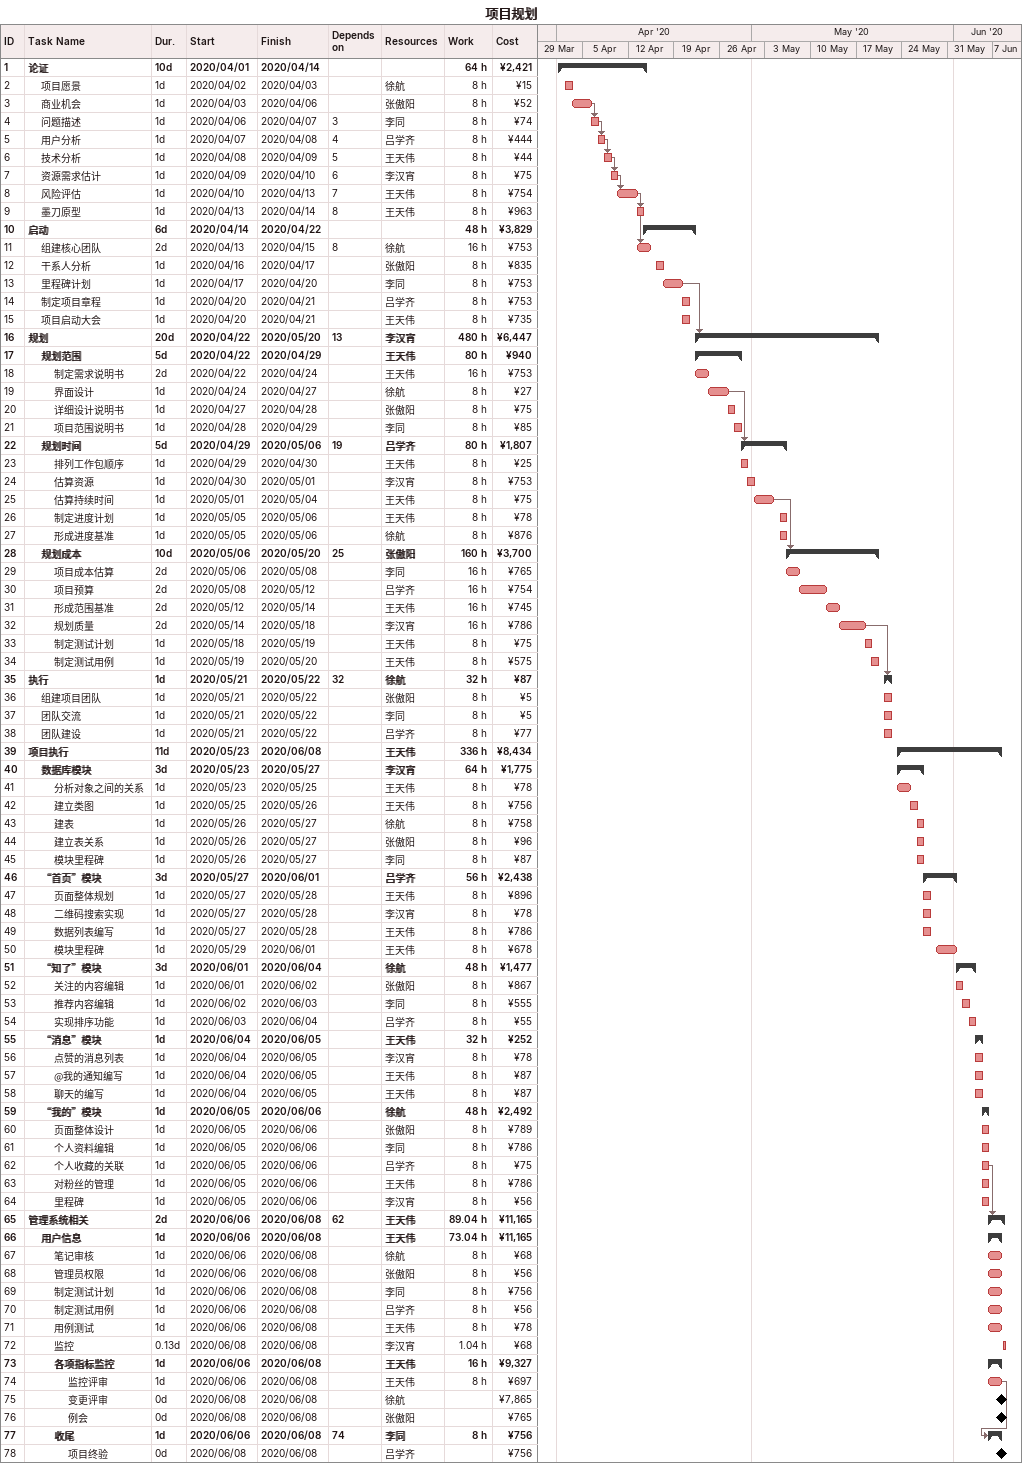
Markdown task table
项目规划

| ID | Level | Task | Duration | Start | Finish | Predecessors | Resources | Work (h) | Cost (¥) |
|---|---|---|---|---|---|---|---|---|---|
| 1 | 1 | **论证** | 10d | 2020-04-01 | 2020-04-14 |  |  | 64 | 2421 |
| 2 | 2 | 项目愿景 | 1d | 2020-04-02 | 2020-04-03 |  | 徐航 | 8 | 15 |
| 3 | 2 | 商业机会 | 1d | 2020-04-03 | 2020-04-06 |  | 张傲阳 | 8 | 52 |
| 4 | 2 | 问题描述 | 1d | 2020-04-06 | 2020-04-07 | 3 | 李同 | 8 | 74 |
| 5 | 2 | 用户分析 | 1d | 2020-04-07 | 2020-04-08 | 4 | 吕学齐 | 8 | 444 |
| 6 | 2 | 技术分析 | 1d | 2020-04-08 | 2020-04-09 | 5 | 王天伟 | 8 | 44 |
| 7 | 2 | 资源需求估计 | 1d | 2020-04-09 | 2020-04-10 | 6 | 李汉宵 | 8 | 75 |
| 8 | 2 | 风险评估 | 1d | 2020-04-10 | 2020-04-13 | 7 | 王天伟 | 8 | 754 |
| 9 | 2 | 墨刀原型 | 1d | 2020-04-13 | 2020-04-14 | 8 | 王天伟 | 8 | 963 |
| 10 | 1 | **启动** | 6d | 2020-04-14 | 2020-04-22 |  |  | 48 | 3829 |
| 11 | 2 | 组建核心团队 | 2d | 2020-04-13 | 2020-04-15 | 8 | 徐航 | 16 | 753 |
| 12 | 2 | 干系人分析 | 1d | 2020-04-16 | 2020-04-17 |  | 张傲阳 | 8 | 835 |
| 13 | 2 | 里程碑计划 | 1d | 2020-04-17 | 2020-04-20 |  | 李同 | 8 | 753 |
| 14 | 2 | 制定项目章程 | 1d | 2020-04-20 | 2020-04-21 |  | 吕学齐 | 8 | 753 |
| 15 | 2 | 项目启动大会 | 1d | 2020-04-20 | 2020-04-21 |  | 王天伟 | 8 | 735 |
| 16 | 1 | **规划** | 20d | 2020-04-22 | 2020-05-20 | 13 | 李汉宵 | 480 | 6447 |
| 17 | 2 | **规划范围** | 5d | 2020-04-22 | 2020-04-29 |  | 王天伟 | 80 | 940 |
| 18 | 3 | 制定需求说明书 | 2d | 2020-04-22 | 2020-04-24 |  | 王天伟 | 16 | 753 |
| 19 | 3 | 界面设计 | 1d | 2020-04-24 | 2020-04-27 |  | 徐航 | 8 | 27 |
| 20 | 3 | 详细设计说明书 | 1d | 2020-04-27 | 2020-04-28 |  | 张傲阳 | 8 | 75 |
| 21 | 3 | 项目范围说明书 | 1d | 2020-04-28 | 2020-04-29 |  | 李同 | 8 | 85 |
| 22 | 2 | **规划时间** | 5d | 2020-04-29 | 2020-05-06 | 19 | 吕学齐 | 80 | 1807 |
| 23 | 3 | 排列工作包顺序 | 1d | 2020-04-29 | 2020-04-30 |  | 王天伟 | 8 | 25 |
| 24 | 3 | 估算资源 | 1d | 2020-04-30 | 2020-05-01 |  | 李汉宵 | 8 | 753 |
| 25 | 3 | 估算持续时间 | 1d | 2020-05-01 | 2020-05-04 |  | 王天伟 | 8 | 75 |
| 26 | 3 | 制定进度计划 | 1d | 2020-05-05 | 2020-05-06 |  | 王天伟 | 8 | 78 |
| 27 | 3 | 形成进度基准 | 1d | 2020-05-05 | 2020-05-06 |  | 徐航 | 8 | 876 |
| 28 | 2 | **规划成本** | 10d | 2020-05-06 | 2020-05-20 | 25 | 张傲阳 | 160 | 3700 |
| 29 | 3 | 项目成本估算 | 2d | 2020-05-06 | 2020-05-08 |  | 李同 | 16 | 765 |
| 30 | 3 | 项目预算 | 2d | 2020-05-08 | 2020-05-12 |  | 吕学齐 | 16 | 754 |
| 31 | 3 | 形成范围基准 | 2d | 2020-05-12 | 2020-05-14 |  | 王天伟 | 16 | 745 |
| 32 | 3 | 规划质量 | 2d | 2020-05-14 | 2020-05-18 |  | 李汉宵 | 16 | 786 |
| 33 | 3 | 制定测试计划 | 1d | 2020-05-18 | 2020-05-19 |  | 王天伟 | 8 | 75 |
| 34 | 3 | 制定测试用例 | 1d | 2020-05-19 | 2020-05-20 |  | 王天伟 | 8 | 575 |
| 35 | 1 | **执行** | 1d | 2020-05-21 | 2020-05-22 | 32 | 徐航 | 32 | 87 |
| 36 | 2 | 组建项目团队 | 1d | 2020-05-21 | 2020-05-22 |  | 张傲阳 | 8 | 5 |
| 37 | 2 | 团队交流 | 1d | 2020-05-21 | 2020-05-22 |  | 李同 | 8 | 5 |
| 38 | 2 | 团队建设 | 1d | 2020-05-21 | 2020-05-22 |  | 吕学齐 | 8 | 77 |
| 39 | 1 | **项目执行** | 11d | 2020-05-23 | 2020-06-08 |  | 王天伟 | 336 | 8434 |
| 40 | 2 | **数据库模块** | 3d | 2020-05-23 | 2020-05-27 |  | 李汉宵 | 64 | 1775 |
| 41 | 3 | 分析对象之间的关系 | 1d | 2020-05-23 | 2020-05-25 |  | 王天伟 | 8 | 78 |
| 42 | 3 | 建立类图 | 1d | 2020-05-25 | 2020-05-26 |  | 王天伟 | 8 | 756 |
| 43 | 3 | 建表 | 1d | 2020-05-26 | 2020-05-27 |  | 徐航 | 8 | 758 |
| 44 | 3 | 建立表关系 | 1d | 2020-05-26 | 2020-05-27 |  | 张傲阳 | 8 | 96 |
| 45 | 3 | 模块里程碑 | 1d | 2020-05-26 | 2020-05-27 |  | 李同 | 8 | 87 |
| 46 | 2 | **“首页”模块** | 3d | 2020-05-27 | 2020-06-01 |  | 吕学齐 | 56 | 2438 |
| 47 | 3 | 页面整体规划 | 1d | 2020-05-27 | 2020-05-28 |  | 王天伟 | 8 | 896 |
| 48 | 3 | 二维码搜索实现 | 1d | 2020-05-27 | 2020-05-28 |  | 李汉宵 | 8 | 78 |
| 49 | 3 | 数据列表编写 | 1d | 2020-05-27 | 2020-05-28 |  | 王天伟 | 8 | 786 |
| 50 | 3 | 模块里程碑 | 1d | 2020-05-29 | 2020-06-01 |  | 王天伟 | 8 | 678 |
| 51 | 2 | **“知了”模块** | 3d | 2020-06-01 | 2020-06-04 |  | 徐航 | 48 | 1477 |
| 52 | 3 | 关注的内容编辑 | 1d | 2020-06-01 | 2020-06-02 |  | 张傲阳 | 8 | 867 |
| 53 | 3 | 推荐内容编辑 | 1d | 2020-06-02 | 2020-06-03 |  | 李同 | 8 | 555 |
| 54 | 3 | 实现排序功能 | 1d | 2020-06-03 | 2020-06-04 |  | 吕学齐 | 8 | 55 |
| 55 | 2 | **“消息”模块** | 1d | 2020-06-04 | 2020-06-05 |  | 王天伟 | 32 | 252 |
| 56 | 3 | 点赞的消息列表 | 1d | 2020-06-04 | 2020-06-05 |  | 李汉宵 | 8 | 78 |
| 57 | 3 | @我的通知编写 | 1d | 2020-06-04 | 2020-06-05 |  | 王天伟 | 8 | 87 |
| 58 | 3 | 聊天的编写 | 1d | 2020-06-04 | 2020-06-05 |  | 王天伟 | 8 | 87 |
| 59 | 2 | **“我的”模块** | 1d | 2020-06-05 | 2020-06-06 |  | 徐航 | 48 | 2492 |
| 60 | 3 | 页面整体设计 | 1d | 2020-06-05 | 2020-06-06 |  | 张傲阳 | 8 | 789 |
| 61 | 3 | 个人资料编辑 | 1d | 2020-06-05 | 2020-06-06 |  | 李同 | 8 | 786 |
| 62 | 3 | 个人收藏的关联 | 1d | 2020-06-05 | 2020-06-06 |  | 吕学齐 | 8 | 75 |
| 63 | 3 | 对粉丝的管理 | 1d | 2020-06-05 | 2020-06-06 |  | 王天伟 | 8 | 786 |
| 64 | 3 | 里程碑 | 1d | 2020-06-05 | 2020-06-06 |  | 李汉宵 | 8 | 56 |
| 65 | 1 | **管理系统相关** | 2d | 2020-06-06 | 2020-06-08 | 62 | 王天伟 | 89.04 | 11165 |
| 66 | 2 | **用户信息** | 1d | 2020-06-06 | 2020-06-08 |  | 王天伟 | 73.04 | 11165 |
| 67 | 3 | 笔记审核 | 1d | 2020-06-06 | 2020-06-08 |  | 徐航 | 8 | 68 |
| 68 | 3 | 管理员权限 | 1d | 2020-06-06 | 2020-06-08 |  | 张傲阳 | 8 | 56 |
| 69 | 3 | 制定测试计划 | 1d | 2020-06-06 | 2020-06-08 |  | 李同 | 8 | 756 |
| 70 | 3 | 制定测试用例 | 1d | 2020-06-06 | 2020-06-08 |  | 吕学齐 | 8 | 56 |
| 71 | 3 | 用例测试 | 1d | 2020-06-06 | 2020-06-08 |  | 王天伟 | 8 | 78 |
| 72 | 3 | 监控 | 0.13d | 2020-06-08 | 2020-06-08 |  | 李汉宵 | 1.04 | 68 |
| 73 | 3 | **各项指标监控** | 1d | 2020-06-06 | 2020-06-08 |  | 王天伟 | 16 | 9327 |
| 74 | 4 | 监控评审 | 1d | 2020-06-06 | 2020-06-08 |  | 王天伟 | 8 | 697 |
| 75 | 4 | 变更评审 | 0d | 2020-06-08 | 2020-06-08 |  | 徐航 |  | 7865 |
| 76 | 4 | 例会 | 0d | 2020-06-08 | 2020-06-08 |  | 张傲阳 |  | 765 |
| 77 | 3 | **收尾** | 1d | 2020-06-06 | 2020-06-08 | 74 | 李同 | 8 | 756 |
| 78 | 4 | 项目终验 | 0d | 2020-06-08 | 2020-06-08 |  | 吕学齐 |  | 756 |
